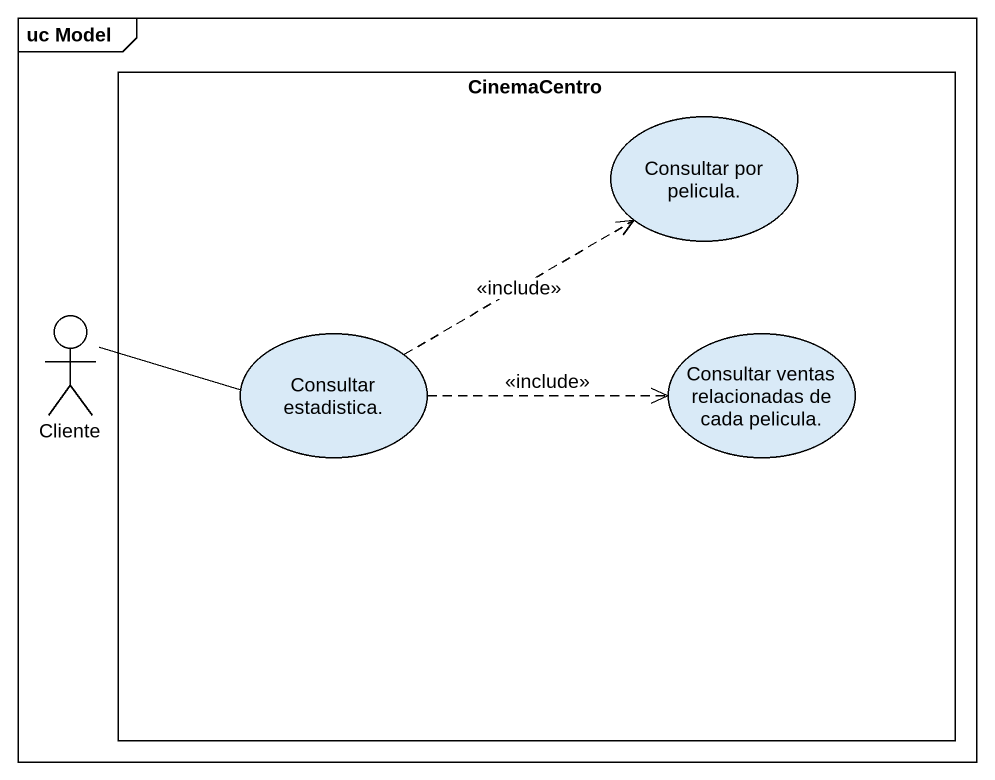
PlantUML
@startuml
mainframe uc Model
rectangle CinemaCentro {
  usecase "Consultar por pelicula." as Consultar_por_pelicula
  usecase "Consultar estadistica." as Consultar_estadistica
  usecase "Consultar ventas relacionadas de cada pelicula." as Consultar_ventas
}
actor Cliente
Cliente -right- Consultar_estadistica
Consultar_estadistica .right.> Consultar_por_pelicula : <<include>>
Consultar_estadistica .right.> Consultar_ventas : <<include>>
@enduml
